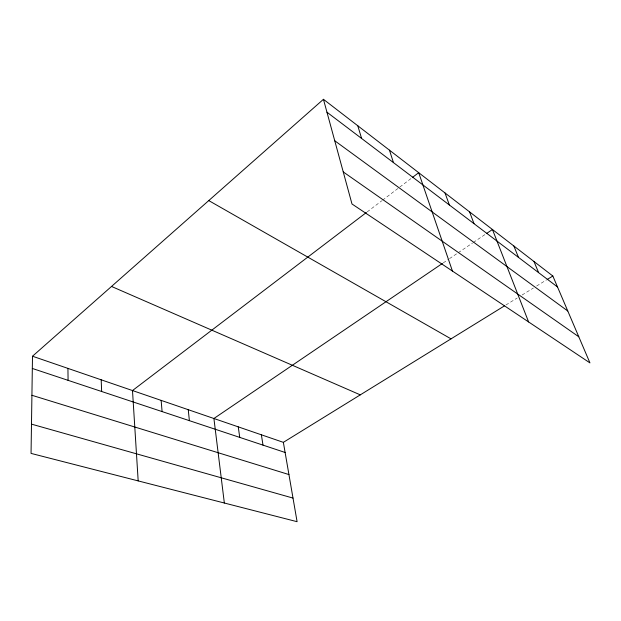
<?xml version="1.0" encoding="UTF-8"?>
<svg xmlns="http://www.w3.org/2000/svg" width="621" height="621" viewBox="0 0 621 621"><rect width="100%" height="100%" fill="white"/><g stroke="black" fill="none" stroke-linecap="round" stroke-linejoin="round"><path stroke-width="0.47" stroke-dasharray="3.1 2.33" d="M367.182 211.901L381.791 200.777M382.559 200.195L411.777 177.955M443.208 262.916L448.719 259.174M449.503 258.639L457.405 253.275M458.205 252.739L472.542 243.005M473.334 242.469L485.28 234.365M505.905 304.981L517.208 298.01M522.067 295.014L533.408 288.012M536.645 286.009L546.364 280.017"/><path stroke-width="0.93" d="M32.502 356.229L31.05 453.4L297.094 521.694L283.362 442.346L32.502 356.229L323.44 99.306L552.837 276.019L589.95 362.905L351.991 203.991L323.44 99.306M366.413 212.483L132.49 390.555L138.18 480.902M412.546 177.365L418.694 172.685L452.445 271.082M442.416 263.444L213.911 418.5L224.344 503.018M486.88 233.279L492.453 229.498L528.611 321.942M283.362 442.346L504.291 305.982M547.171 279.512L552.837 276.019M31.485 424.135L293.003 498.081M31.919 395.282L288.936 474.56M32.323 368.455L285.117 452.476M111.516 286.452L360.281 394.863M208.757 200.583L451.025 338.856M343.242 171.908L578.803 336.799M334.742 140.75L567.78 311.005M326.949 112.191L557.526 286.98M533.967 261.472L538.609 272.642M513.877 246.001L518.473 257.373M469.554 211.862L474.002 223.661M445.032 192.968L449.363 204.984M389.452 150.158L393.466 162.617M357.805 125.776L361.593 138.452M261.371 434.793L263.001 445.125M238.254 426.86L239.737 437.394M188.241 409.689L189.389 420.658M161.142 400.39L162.089 411.583M101.192 379.811L101.65 391.494M67.93 368.393L68.085 380.339"/></g></svg>
